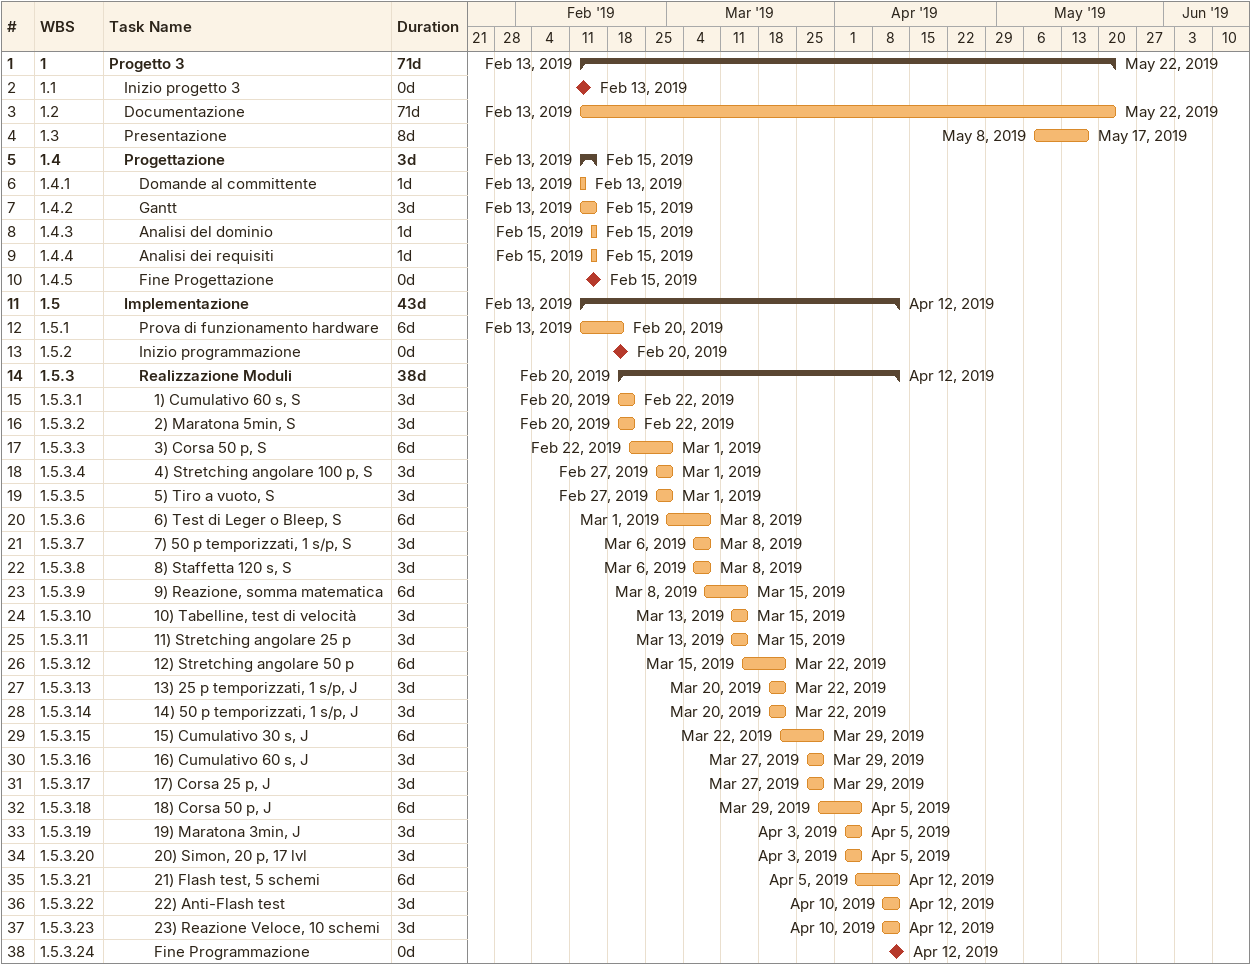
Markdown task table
| ID | WBS | Task | Duration | Start | Finish |
|---|---|---|---|---|---|
| 1 | 1 | **Progetto 3** | 71d | 2019-02-13 | 2019-05-22 |
| 2 | 1.1 | Inizio progetto 3 | 0d | 2019-02-13 | 2019-02-13 |
| 3 | 1.2 | Documentazione | 71d | 2019-02-13 | 2019-05-22 |
| 4 | 1.3 | Presentazione | 8d | 2019-05-08 | 2019-05-17 |
| 5 | 1.4 | **Progettazione** | 3d | 2019-02-13 | 2019-02-15 |
| 6 | 1.4.1 | Domande al committente | 1d | 2019-02-13 | 2019-02-13 |
| 7 | 1.4.2 | Gantt | 3d | 2019-02-13 | 2019-02-15 |
| 8 | 1.4.3 | Analisi del dominio | 1d | 2019-02-15 | 2019-02-15 |
| 9 | 1.4.4 | Analisi dei requisiti | 1d | 2019-02-15 | 2019-02-15 |
| 10 | 1.4.5 | Fine Progettazione | 0d | 2019-02-15 | 2019-02-15 |
| 11 | 1.5 | **Implementazione** | 43d | 2019-02-13 | 2019-04-12 |
| 12 | 1.5.1 | Prova di funzionamento hardware | 6d | 2019-02-13 | 2019-02-20 |
| 13 | 1.5.2 | Inizio programmazione | 0d | 2019-02-20 | 2019-02-20 |
| 14 | 1.5.3 | **Realizzazione Moduli** | 38d | 2019-02-20 | 2019-04-12 |
| 15 | 1.5.3.1 | 1) Cumulativo 60 s, S | 3d | 2019-02-20 | 2019-02-22 |
| 16 | 1.5.3.2 | 2) Maratona 5min, S | 3d | 2019-02-20 | 2019-02-22 |
| 17 | 1.5.3.3 | 3) Corsa 50 p, S | 6d | 2019-02-22 | 2019-03-01 |
| 18 | 1.5.3.4 | 4) Stretching angolare 100 p, S | 3d | 2019-02-27 | 2019-03-01 |
| 19 | 1.5.3.5 | 5) Tiro a vuoto, S | 3d | 2019-02-27 | 2019-03-01 |
| 20 | 1.5.3.6 | 6) Test di Leger o Bleep, S | 6d | 2019-03-01 | 2019-03-08 |
| 21 | 1.5.3.7 | 7) 50 p temporizzati, 1 s/p, S | 3d | 2019-03-06 | 2019-03-08 |
| 22 | 1.5.3.8 | 8) Staffetta 120 s, S | 3d | 2019-03-06 | 2019-03-08 |
| 23 | 1.5.3.9 | 9) Reazione, somma matematica | 6d | 2019-03-08 | 2019-03-15 |
| 24 | 1.5.3.10 | 10) Tabelline, test di velocità | 3d | 2019-03-13 | 2019-03-15 |
| 25 | 1.5.3.11 | 11) Stretching angolare 25 p | 3d | 2019-03-13 | 2019-03-15 |
| 26 | 1.5.3.12 | 12) Stretching angolare 50 p | 6d | 2019-03-15 | 2019-03-22 |
| 27 | 1.5.3.13 | 13) 25 p temporizzati, 1 s/p, J | 3d | 2019-03-20 | 2019-03-22 |
| 28 | 1.5.3.14 | 14) 50 p temporizzati, 1 s/p, J | 3d | 2019-03-20 | 2019-03-22 |
| 29 | 1.5.3.15 | 15) Cumulativo 30 s, J | 6d | 2019-03-22 | 2019-03-29 |
| 30 | 1.5.3.16 | 16) Cumulativo 60 s, J | 3d | 2019-03-27 | 2019-03-29 |
| 31 | 1.5.3.17 | 17) Corsa 25 p, J | 3d | 2019-03-27 | 2019-03-29 |
| 32 | 1.5.3.18 | 18) Corsa 50 p, J | 6d | 2019-03-29 | 2019-04-05 |
| 33 | 1.5.3.19 | 19) Maratona 3min, J | 3d | 2019-04-03 | 2019-04-05 |
| 34 | 1.5.3.20 | 20) Simon, 20 p, 17 lvl | 3d | 2019-04-03 | 2019-04-05 |
| 35 | 1.5.3.21 | 21) Flash test, 5 schemi | 6d | 2019-04-05 | 2019-04-12 |
| 36 | 1.5.3.22 | 22) Anti-Flash test | 3d | 2019-04-10 | 2019-04-12 |
| 37 | 1.5.3.23 | 23) Reazione Veloce, 10 schemi | 3d | 2019-04-10 | 2019-04-12 |
| 38 | 1.5.3.24 | Fine Programmazione | 0d | 2019-04-12 | 2019-04-12 |
